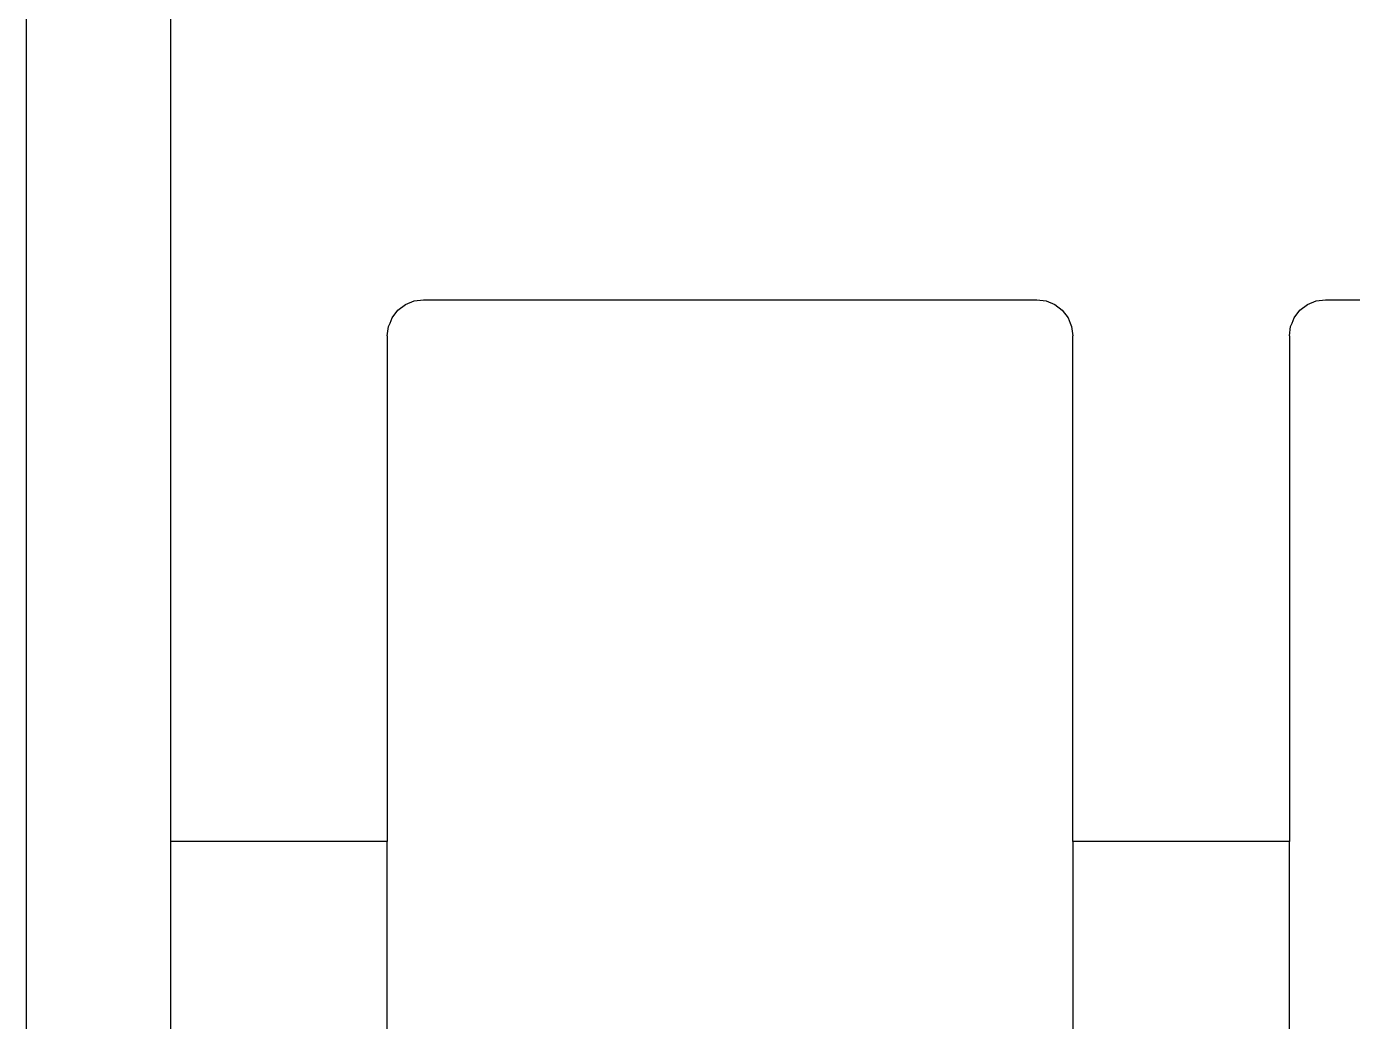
# Model space of a CAD drawing. Header units: millimetres. Extents: x -2916 to 2490, y 92 to 4100.
# Drawn here: x 1152.6 to 1226.1, y 1771.9 to 1827 of the extents above; entities that cross this region are included whole.
import ezdxf

# ---------------------------------------------------------------- set-up
doc = ezdxf.new("R2010")
doc.units = ezdxf.units.MM

msp = doc.modelspace()

# ---------------------------------------------------------------- linework, layer by layer
for p, q in [((1152.555, 1766.851), (1152.555, 1877.667)), ((1160.555, 1781.829), (1160.555, 1877.667)), ((1173.555, 1811.584), (1174.037, 1811.783)), ((1174.037, 1811.783), (1174.555, 1811.851)), ((1174.555, 1811.851), (1208.555, 1811.851)), ((1208.555, 1811.851), (1209.072, 1811.783)), ((1209.072, 1811.783), (1209.555, 1811.584)), ((1223.555, 1811.584), (1224.037, 1811.783)), ((1224.037, 1811.783), (1224.555, 1811.851)), ((1224.555, 1811.851), (1258.555, 1811.851)), ((1172.823, 1810.851), (1173.14, 1811.266)), ((1173.14, 1811.266), (1173.555, 1811.584)), ((1209.555, 1811.584), (1209.969, 1811.266)), ((1209.969, 1811.266), (1210.287, 1810.851)), ((1222.823, 1810.851), (1223.14, 1811.266)), ((1223.14, 1811.266), (1223.555, 1811.584)), ((1172.555, 1809.851), (1172.623, 1810.369)), ((1172.623, 1810.369), (1172.707, 1810.559)), ((1172.707, 1810.559), (1172.823, 1810.851)), ((1210.287, 1810.851), (1210.402, 1810.559)), ((1210.402, 1810.559), (1210.487, 1810.369)), ((1210.487, 1810.369), (1210.555, 1809.851)), ((1222.555, 1809.851), (1222.623, 1810.369)), ((1222.623, 1810.369), (1222.707, 1810.559)), ((1222.707, 1810.559), (1222.823, 1810.851)), ((1172.555, 1809.851), (1172.555, 1781.829)), ((1210.555, 1781.829), (1210.555, 1809.851)), ((1222.555, 1809.851), (1222.555, 1781.829)), ((1172.555, 1781.829), (1160.555, 1781.829)), ((1160.555, 1781.761), (1160.555, 1781.829)), ((1160.555, 1781.648), (1160.555, 1781.761)), ((1160.555, 1781.49), (1160.555, 1781.648)), ((1172.555, 1781.761), (1172.555, 1781.829)), ((1172.555, 1781.648), (1172.555, 1781.761)), ((1172.555, 1781.49), (1172.555, 1781.648)), ((1222.555, 1781.829), (1210.555, 1781.829)), ((1210.555, 1781.829), (1210.555, 1781.761)), ((1210.555, 1781.761), (1210.555, 1781.648)), ((1210.555, 1781.648), (1210.555, 1781.49)), ((1222.555, 1781.761), (1222.555, 1781.829)), ((1222.555, 1781.648), (1222.555, 1781.761)), ((1222.555, 1781.49), (1222.555, 1781.648)), ((1160.555, 1781.288), (1160.555, 1781.49)), ((1160.555, 1781.041), (1160.555, 1781.288)), ((1160.555, 1780.751), (1160.555, 1781.041)), ((1172.555, 1781.288), (1172.555, 1781.49)), ((1172.555, 1781.041), (1172.555, 1781.288)), ((1172.555, 1780.751), (1172.555, 1781.041)), ((1210.555, 1781.49), (1210.555, 1781.288)), ((1210.555, 1781.288), (1210.555, 1781.041)), ((1210.555, 1781.041), (1210.555, 1780.751)), ((1222.555, 1781.288), (1222.555, 1781.49)), ((1222.555, 1781.041), (1222.555, 1781.288)), ((1222.555, 1780.751), (1222.555, 1781.041)), ((1160.555, 1780.419), (1160.555, 1780.751)), ((1160.555, 1780.044), (1160.555, 1780.419)), ((1172.555, 1780.419), (1172.555, 1780.751)), ((1172.555, 1780.044), (1172.555, 1780.419)), ((1210.555, 1780.751), (1210.555, 1780.419)), ((1210.555, 1780.419), (1210.555, 1780.044)), ((1222.555, 1780.419), (1222.555, 1780.751)), ((1222.555, 1780.044), (1222.555, 1780.419)), ((1160.555, 1779.628), (1160.555, 1780.044)), ((1160.555, 1779.172), (1160.555, 1779.628)), ((1172.555, 1779.628), (1172.555, 1780.044)), ((1172.555, 1779.172), (1172.555, 1779.628)), ((1210.555, 1780.044), (1210.555, 1779.628)), ((1210.555, 1779.628), (1210.555, 1779.172)), ((1222.555, 1779.628), (1222.555, 1780.044)), ((1222.555, 1779.172), (1222.555, 1779.628)), ((1160.555, 1778.677), (1160.555, 1779.172)), ((1172.555, 1778.677), (1172.555, 1779.172)), ((1210.555, 1779.172), (1210.555, 1778.677)), ((1222.555, 1778.677), (1222.555, 1779.172)), ((1160.555, 1778.143), (1160.555, 1778.677)), ((1160.555, 1777.573), (1160.555, 1778.143)), ((1172.555, 1778.143), (1172.555, 1778.677)), ((1172.555, 1777.573), (1172.555, 1778.143)), ((1210.555, 1778.677), (1210.555, 1778.143)), ((1210.555, 1778.143), (1210.555, 1777.573)), ((1222.555, 1778.143), (1222.555, 1778.677)), ((1222.555, 1777.573), (1222.555, 1778.143)), ((1160.555, 1776.966), (1160.555, 1777.573)), ((1172.555, 1776.966), (1172.555, 1777.573)), ((1210.555, 1777.573), (1210.555, 1776.966)), ((1222.555, 1776.966), (1222.555, 1777.573)), ((1160.555, 1776.326), (1160.555, 1776.966)), ((1172.555, 1776.326), (1172.555, 1776.966)), ((1210.555, 1776.966), (1210.555, 1776.326)), ((1222.555, 1776.326), (1222.555, 1776.966)), ((1160.555, 1775.653), (1160.555, 1776.326)), ((1172.555, 1775.653), (1172.555, 1776.326)), ((1210.555, 1776.326), (1210.555, 1775.653)), ((1222.555, 1775.653), (1222.555, 1776.326)), ((1160.555, 1774.949), (1160.555, 1775.653)), ((1172.555, 1774.949), (1172.555, 1775.653)), ((1210.555, 1775.653), (1210.555, 1774.949)), ((1222.555, 1774.949), (1222.555, 1775.653)), ((1160.555, 1774.215), (1160.555, 1774.949)), ((1172.555, 1774.215), (1172.555, 1774.949)), ((1210.555, 1774.949), (1210.555, 1774.215)), ((1222.555, 1774.215), (1222.555, 1774.949)), ((1160.555, 1773.453), (1160.555, 1774.215)), ((1172.555, 1773.453), (1172.555, 1774.215)), ((1210.555, 1774.215), (1210.555, 1773.453)), ((1222.555, 1773.453), (1222.555, 1774.215)), ((1160.555, 1772.664), (1160.555, 1773.453)), ((1172.555, 1772.664), (1172.555, 1773.453)), ((1210.555, 1773.453), (1210.555, 1772.664)), ((1222.555, 1772.664), (1222.555, 1773.453)), ((1160.555, 1771.851), (1160.555, 1772.664)), ((1172.555, 1771.851), (1172.555, 1772.664)), ((1210.555, 1772.664), (1210.555, 1771.851)), ((1222.555, 1771.851), (1222.555, 1772.664)), ((1160.555, 1771.016), (1160.555, 1771.851)), ((1172.555, 1771.016), (1172.555, 1771.851)), ((1210.555, 1771.851), (1210.555, 1771.016)), ((1222.555, 1771.016), (1222.555, 1771.851))]:
    msp.add_line(p, q)

doc.saveas('drawing.dxf')
